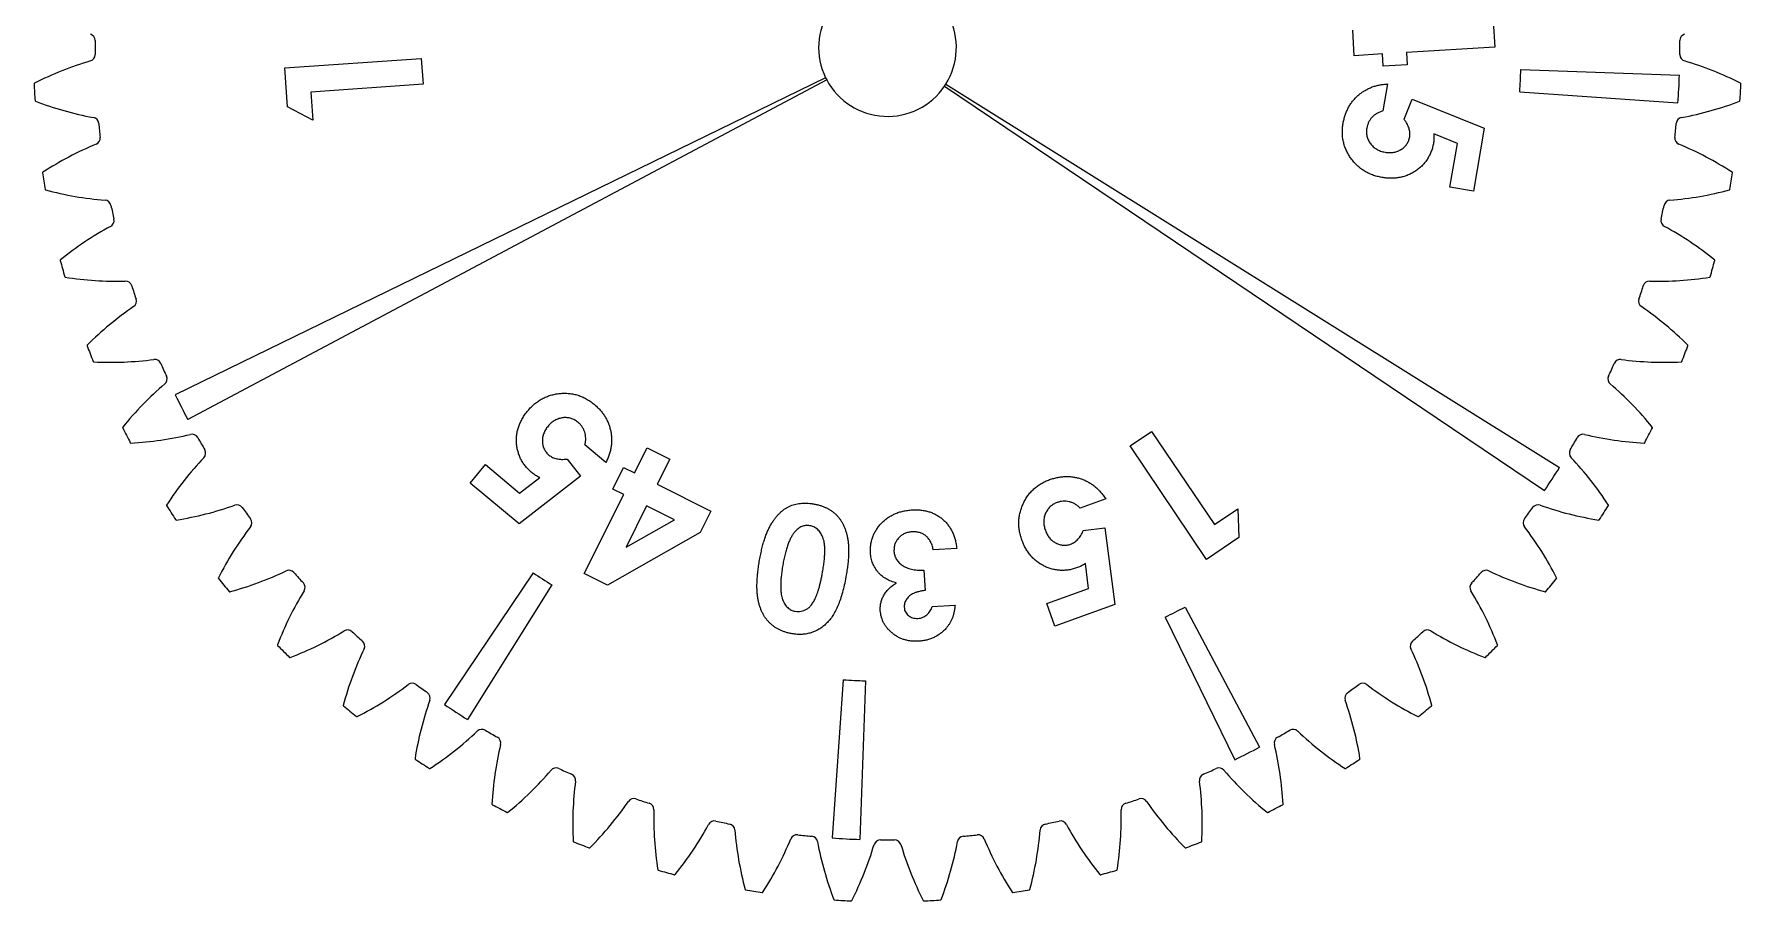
# Model space of a CAD drawing. Header units: millimetres. Extents: x 0 to 270, y 0 to 208.
# Drawn here: x 117 to 195.6, y 108.2 to 148.2 of the extents above; entities that cross this region are included whole.
import ezdxf

# ---------------------------------------------------------------- set-up
doc = ezdxf.new("R2010")
doc.units = ezdxf.units.MM

msp = doc.modelspace()

# ---------------------------------------------------------------- linework, layer by layer
at = {"color": 7, "linetype": 'Continuous', "lineweight": 15}
for p, q in [((184.212, 148.773), (184.286, 147.571)), ((177.811, 147.176), (177.738, 148.351)), ((179.107, 147.255), (177.811, 147.176)), ((179.142, 146.692), (179.107, 147.255)), ((184.286, 147.571), (180.219, 147.323)), ((180.219, 147.323), (180.253, 146.761)), ((128.509, 146.612), (134.804, 147.052)), ((128.634, 144.818), (128.509, 146.612)), ((134.804, 147.052), (134.888, 145.862)), ((180.253, 146.761), (179.142, 146.692)), ((185.487, 146.533), (192.798, 146.277)), ((153.441, 146.16), (123.466, 131.54)), ((153.491, 146.061), (124.045, 130.404)), ((134.888, 145.862), (129.718, 145.5)), ((158.927, 145.777), (186.576, 127.127)), ((158.987, 145.869), (187.27, 128.197)), ((179.345, 145.872), (179.13, 144.633)), ((129.809, 144.203), (128.634, 144.818)), ((129.718, 145.5), (129.809, 144.203)), ((180.106, 144.248), (180.486, 145.172)), ((180.486, 145.172), (183.8, 143.828)), ((185.434, 145.514), (192.731, 145.004)), ((182.561, 143.135), (181.475, 143.582)), ((183.8, 143.828), (183.299, 140.925)), ((182.211, 141.112), (182.561, 143.135)), ((183.299, 140.925), (182.211, 141.112)), ((167.473, 129.191), (168.462, 129.858)), ((168.462, 129.858), (171.36, 125.561)), ((143.315, 128.43), (142.349, 129.235)), ((144.631, 127.945), (145.211, 129.107)), ((145.211, 129.107), (146.265, 128.582)), ((171.002, 123.959), (167.473, 129.191)), ((137.054, 127.479), (137.759, 128.328)), ((137.759, 128.328), (139.336, 127.013)), ((141.528, 128.583), (142.138, 127.791)), ((146.265, 128.582), (145.685, 127.42)), ((139.317, 125.594), (137.054, 127.479)), ((142.138, 127.791), (139.317, 125.594)), ((139.336, 127.013), (140.267, 127.73)), ((143.631, 127.199), (144.127, 128.196)), ((144.127, 128.196), (144.631, 127.945)), ((142.316, 123.302), (144.135, 126.947)), ((144.135, 126.947), (143.631, 127.199)), ((145.685, 127.42), (148.156, 126.187)), ((166.354, 126.751), (165.174, 126.326)), ((145.189, 126.423), (144.243, 124.525)), ((146.482, 125.777), (145.189, 126.423)), ((148.156, 126.187), (147.66, 125.19)), ((171.36, 125.561), (172.438, 126.289)), ((172.438, 126.289), (172.493, 124.964)), ((147.66, 125.19), (143.394, 122.764)), ((144.243, 124.525), (146.482, 125.777)), ((165.319, 125.289), (166.31, 125.415)), ((166.31, 125.415), (166.776, 121.877)), ((159.49, 124.464), (158.404, 124.401)), ((172.493, 124.964), (171.002, 123.959)), ((165.563, 122.611), (165.417, 123.772)), ((139.961, 123.336), (135.87, 117.271)), ((140.816, 122.78), (136.939, 116.577)), ((143.394, 122.764), (142.316, 123.302)), ((157.973, 123.465), (158.027, 122.525)), ((163.636, 121.918), (165.563, 122.611)), ((158.356, 121.793), (159.409, 121.854)), ((164.008, 120.881), (163.636, 121.918)), ((166.776, 121.877), (164.008, 120.881)), ((169.1, 121.298), (172.306, 114.723)), ((170.008, 121.761), (173.442, 115.302)), ((154.257, 118.413), (153.747, 111.116)), ((155.275, 118.36), (155.02, 111.049))]:
    msp.add_line(p, q, dxfattribs=at)
for centre, radius, start, end in [((156.295, 147.552), 3.175, 88, 206), ((156.295, 147.552), 3.175, 328, 86), ((119.466, 147.878), 0.305, 359.49279, 73.45776), ((193.123, 147.878), 0.305, 106.54224, 180.50721), ((119.466, 147.226), 0.305, 286.54224, 0.50721), ((156.295, 147.552), 36.525, 179.49279, 180.50721), ((156.295, 147.552), 36.525, 359.49279, 0.50721), ((193.123, 147.226), 0.305, 179.49279, 253.45776), ((123.892, 132.325), 15.24, 106.54224, 116.9967), ((156.295, 147.552), 29.21, 356, 358), ((188.697, 132.325), 15.24, 63.0033, 73.45776), ((116.986, 145.881), 0.0254, 116.9967, 182.43374), ((156.295, 147.552), 39.37, 182.43374, 183.56626), ((156.295, 147.552), 3.175, 206, 208), ((156.295, 147.552), 3.175, 208, 326), ((156.295, 147.552), 3.175, 326, 328), ((156.295, 147.552), 36.525, 356, 358), ((156.295, 147.552), 39.37, 356.43374, 357.56626), ((195.604, 145.881), 0.0254, 357.56626, 63.0033), ((117.026, 145.105), 0.0254, 183.56626, 249.0033), ((122.478, 159.309), 15.24, 249.0033, 259.45776), ((190.112, 159.309), 15.24, 280.54224, 290.9967), ((195.563, 145.105), 0.0254, 290.9967, 356.43374), ((119.634, 144.027), 0.305, 5.49279, 79.45776), ((156.295, 147.552), 36.525, 185.49279, 186.50721), ((156.295, 147.552), 36.525, 353.49279, 354.50721), ((192.956, 144.027), 0.305, 100.54224, 174.50721), ((119.702, 143.378), 0.305, 292.54224, 6.50721), ((192.888, 143.378), 0.305, 173.49279, 247.45776), ((125.661, 129.021), 15.24, 112.54224, 122.9967), ((186.928, 129.021), 15.24, 57.0033, 67.45776), ((117.376, 141.781), 0.0254, 122.9967, 188.43374), ((156.295, 147.552), 39.37, 188.43374, 189.56626), ((156.295, 147.552), 39.37, 350.43374, 351.56626), ((195.214, 141.781), 0.0254, 351.56626, 57.0033), ((117.497, 141.013), 0.0254, 189.56626, 255.0033), ((121.434, 155.71), 15.24, 255.0033, 265.45776), ((191.155, 155.71), 15.24, 274.54224, 284.9967), ((195.092, 141.013), 0.0254, 284.9967, 350.43374), ((120.203, 140.214), 0.305, 11.49279, 85.45776), ((156.295, 147.552), 36.525, 191.49279, 192.50721), ((156.295, 147.552), 36.525, 347.49279, 348.50721), ((192.386, 140.214), 0.305, 94.54224, 168.50721), ((127.766, 125.92), 15.24, 118.54224, 128.9967), ((120.339, 139.576), 0.305, 298.54224, 12.50721), ((192.251, 139.576), 0.305, 167.49279, 241.45776), ((184.823, 125.92), 15.24, 51.0033, 61.45776), ((118.192, 137.745), 0.0254, 128.9967, 194.43374), ((156.295, 147.552), 39.37, 194.43374, 195.56626), ((156.295, 147.552), 39.37, 344.43374, 345.56626), ((194.398, 137.745), 0.0254, 345.56626, 51.0033), ((118.393, 136.994), 0.0254, 195.56626, 261.0033), ((120.773, 152.021), 15.24, 261.0033, 271.45776), ((191.817, 152.021), 15.24, 268.54224, 278.9967), ((194.196, 136.994), 0.0254, 278.9967, 344.43374), ((121.168, 136.481), 0.305, 17.49279, 91.45776), ((156.295, 147.552), 36.525, 197.49279, 198.50721), ((156.295, 147.552), 36.525, 341.49279, 342.50721), ((191.422, 136.481), 0.305, 88.54224, 162.50721), ((130.184, 123.057), 15.24, 124.54224, 134.9967), ((121.37, 135.861), 0.305, 304.54224, 18.50721), ((191.22, 135.861), 0.305, 161.49279, 235.45776), ((182.406, 123.057), 15.24, 45.0033, 55.45776), ((119.426, 133.816), 0.0254, 134.9967, 200.43374), ((156.295, 147.552), 39.37, 200.43374, 201.56626), ((156.295, 147.552), 39.37, 338.43374, 339.56626), ((193.164, 133.816), 0.0254, 339.56626, 45.0033), ((119.705, 133.09), 0.0254, 201.56626, 267.0033), ((120.5, 148.284), 15.24, 267.0033, 277.45776), ((122.518, 132.87), 0.305, 23.49279, 97.45776), ((156.295, 147.552), 36.525, 203.49279, 204.50721), ((156.295, 147.552), 36.525, 335.49279, 336.50721), ((190.072, 132.87), 0.305, 82.54224, 156.50721), ((192.09, 148.284), 15.24, 262.54224, 272.9967), ((192.885, 133.09), 0.0254, 272.9967, 338.43374), ((122.783, 132.275), 0.305, 310.54224, 24.50721), ((189.807, 132.275), 0.305, 155.49279, 229.45776), ((132.887, 120.462), 15.24, 130.54224, 140.9967), ((156.295, 147.552), 36.525, 206, 208), ((179.703, 120.462), 15.24, 39.0033, 49.45776), ((121.064, 130.037), 0.0254, 140.9967, 206.43374), ((156.295, 147.552), 39.37, 206.43374, 207.56626), ((156.295, 147.552), 39.37, 332.43374, 333.56626), ((191.526, 130.037), 0.0254, 333.56626, 39.0033), ((121.417, 129.344), 0.0254, 207.56626, 273.0033), ((120.62, 144.538), 15.24, 273.0033, 283.45776), ((124.237, 129.42), 0.305, 29.49279, 103.45776), ((156.295, 147.552), 36.525, 209.49279, 210.50721), ((156.295, 147.552), 36.525, 329.49279, 330.50721), ((188.352, 129.42), 0.305, 76.54224, 150.50721), ((191.97, 144.538), 15.24, 256.54224, 266.9967), ((191.173, 129.344), 0.0254, 266.9967, 332.43374), ((135.847, 118.163), 15.24, 136.54224, 146.9967), ((124.563, 128.855), 0.305, 316.54224, 30.50721), ((188.026, 128.855), 0.305, 149.49279, 223.45776), ((176.743, 118.163), 15.24, 33.0033, 43.45776), ((156.295, 147.552), 36.525, 326, 328), ((123.088, 126.45), 0.0254, 146.9967, 212.43374), ((156.295, 147.552), 39.37, 212.43374, 213.56626), ((121.13, 140.825), 15.24, 279.0033, 289.45776), ((126.308, 126.168), 0.305, 35.49279, 109.45776), ((156.295, 147.552), 36.525, 215.49279, 216.50721), ((156.295, 147.552), 36.525, 323.49279, 324.50721), ((186.281, 126.168), 0.305, 70.54224, 144.50721), ((191.46, 140.825), 15.24, 250.54224, 260.9967), ((156.295, 147.552), 39.37, 326.43374, 327.56626), ((189.502, 126.45), 0.0254, 327.56626, 33.0033), ((123.511, 125.798), 0.0254, 213.56626, 279.0033), ((139.031, 116.187), 15.24, 142.54224, 152.9967), ((126.692, 125.641), 0.305, 322.54224, 36.50721), ((185.898, 125.641), 0.305, 143.49279, 217.45776), ((173.559, 116.187), 15.24, 27.0033, 37.45776), ((189.079, 125.798), 0.0254, 260.9967, 326.43374), ((125.475, 123.095), 0.0254, 152.9967, 218.43374), ((156.295, 147.552), 39.37, 218.43374, 219.56626), ((122.026, 137.187), 15.24, 285.0033, 295.45776), ((128.708, 123.151), 0.305, 41.49279, 115.45776), ((156.295, 147.552), 36.525, 221.49279, 222.50721), ((129.144, 122.667), 0.305, 328.54224, 42.50721), ((156.295, 147.552), 29.21, 236, 238), ((183.446, 122.667), 0.305, 137.49279, 211.45776), ((156.295, 147.552), 36.525, 317.49279, 318.50721), ((183.882, 123.151), 0.305, 64.54224, 138.50721), ((190.564, 137.187), 15.24, 244.54224, 254.9967), ((156.295, 147.552), 39.37, 320.43374, 321.56626), ((187.115, 123.095), 0.0254, 321.56626, 27.0033), ((125.965, 122.491), 0.0254, 219.56626, 285.0033), ((142.404, 114.554), 15.24, 148.54224, 158.9967), ((170.186, 114.554), 15.24, 21.0033, 31.45776), ((186.625, 122.491), 0.0254, 254.9967, 320.43374), ((156.295, 147.552), 29.21, 296, 298), ((123.297, 133.661), 15.24, 291.0033, 301.45776), ((131.409, 120.401), 0.305, 47.49279, 121.45776), ((156.295, 147.552), 36.525, 227.49279, 228.50721), ((156.295, 147.552), 36.525, 311.49279, 312.50721), ((181.18, 120.401), 0.305, 58.54224, 132.50721), ((189.293, 133.661), 15.24, 238.54224, 248.9967), ((128.2, 120.007), 0.0254, 158.9967, 224.43374), ((156.295, 147.552), 39.37, 224.43374, 225.56626), ((145.929, 113.283), 15.24, 154.54224, 164.9967), ((131.894, 119.965), 0.305, 334.54224, 48.50721), ((180.696, 119.965), 0.305, 131.49279, 205.45776), ((166.66, 113.283), 15.24, 15.0033, 25.45776), ((156.295, 147.552), 39.37, 314.43374, 315.56626), ((184.389, 120.007), 0.0254, 315.56626, 21.0033), ((128.75, 119.458), 0.0254, 225.56626, 291.0033), ((183.839, 119.458), 0.0254, 248.9967, 314.43374), ((124.93, 130.288), 15.24, 297.0033, 307.45776), ((134.384, 117.949), 0.305, 53.49279, 127.45776), ((156.295, 147.552), 36.525, 233.49279, 234.50721), ((156.295, 147.552), 29.21, 266, 268), ((156.295, 147.552), 36.525, 305.49279, 306.50721), ((178.206, 117.949), 0.305, 52.54224, 126.50721), ((187.66, 130.288), 15.24, 232.54224, 242.9967), ((131.234, 117.222), 0.0254, 164.9967, 230.43374), ((149.568, 112.387), 15.24, 160.54224, 170.9967), ((134.911, 117.565), 0.305, 340.54224, 54.50721), ((156.295, 147.552), 36.525, 236, 238), ((177.678, 117.565), 0.305, 125.49279, 199.45776), ((163.021, 112.387), 15.24, 9.0033, 19.45776), ((181.356, 117.222), 0.0254, 309.56626, 15.0033), ((156.295, 147.552), 39.37, 230.43374, 231.56626), ((131.838, 116.732), 0.0254, 231.56626, 297.0033), ((180.752, 116.732), 0.0254, 242.9967, 308.43374), ((156.295, 147.552), 39.37, 308.43374, 309.56626), ((126.906, 127.104), 15.24, 303.0033, 313.45776), ((137.598, 115.82), 0.305, 59.49279, 133.45776), ((156.295, 147.552), 36.525, 239.49279, 240.50721), ((138.163, 115.494), 0.305, 346.54224, 60.50721), ((174.427, 115.494), 0.305, 119.49279, 193.45776), ((156.295, 147.552), 36.525, 299.49279, 300.50721), ((174.991, 115.82), 0.305, 46.54224, 120.50721), ((185.684, 127.104), 15.24, 226.54224, 236.9967), ((153.281, 111.877), 15.24, 166.54224, 176.9967), ((156.295, 147.552), 36.525, 296, 298), ((159.309, 111.877), 15.24, 3.0033, 13.45776), ((134.541, 114.768), 0.0254, 170.9967, 236.43374), ((156.295, 147.552), 39.37, 236.43374, 237.56626), ((135.193, 114.345), 0.0254, 237.56626, 303.0033), ((129.205, 124.144), 15.24, 309.0033, 319.45776), ((141.017, 114.04), 0.305, 65.49279, 139.45776), ((156.295, 147.552), 36.525, 245.49279, 246.50721), ((156.295, 147.552), 36.525, 293.49279, 294.50721), ((171.572, 114.04), 0.305, 40.54224, 114.50721), ((183.385, 124.144), 15.24, 220.54224, 230.9967), ((177.396, 114.345), 0.0254, 236.9967, 302.43374), ((156.295, 147.552), 39.37, 302.43374, 303.56626), ((178.049, 114.768), 0.0254, 303.56626, 9.0033), ((141.613, 113.775), 0.305, 352.54224, 66.50721), ((157.026, 111.757), 15.24, 172.54224, 182.9967), ((170.977, 113.775), 0.305, 113.49279, 187.45776), ((155.563, 111.757), 15.24, 357.0033, 7.45776), ((138.087, 112.674), 0.0254, 176.9967, 242.43374), ((156.295, 147.552), 39.37, 242.43374, 243.56626), ((131.8, 121.441), 15.24, 315.0033, 325.45776), ((144.604, 112.627), 0.305, 71.49279, 145.45776), ((156.295, 147.552), 36.525, 251.49279, 252.50721), ((145.224, 112.425), 0.305, 358.54224, 72.50721), ((167.365, 112.425), 0.305, 107.49279, 181.45776), ((156.295, 147.552), 36.525, 287.49279, 288.50721), ((167.986, 112.627), 0.305, 34.54224, 108.50721), ((180.79, 121.441), 15.24, 214.54224, 224.9967), ((156.295, 147.552), 39.37, 296.43374, 297.56626), ((174.503, 112.674), 0.0254, 297.56626, 3.0033), ((138.78, 112.321), 0.0254, 243.56626, 309.0033), ((160.764, 112.03), 15.24, 178.54224, 188.9967), ((134.663, 119.023), 15.24, 321.0033, 331.45776), ((148.319, 111.596), 0.305, 77.49279, 151.45776), ((156.295, 147.552), 36.525, 257.49279, 258.50721), ((148.957, 111.46), 0.305, 4.54224, 78.50721), ((163.633, 111.46), 0.305, 101.49279, 175.45776), ((156.295, 147.552), 36.525, 281.49279, 282.50721), ((164.271, 111.596), 0.305, 28.54224, 102.50721), ((177.926, 119.023), 15.24, 208.54224, 218.9967), ((151.826, 112.03), 15.24, 351.0033, 1.45776), ((173.81, 112.321), 0.0254, 230.9967, 296.43374), ((141.833, 110.962), 0.0254, 182.9967, 248.43374), ((156.295, 147.552), 39.37, 248.43374, 249.56626), ((164.453, 112.691), 15.24, 184.54224, 194.9967), ((137.764, 116.919), 15.24, 327.0033, 337.45776), ((152.121, 110.959), 0.305, 83.49279, 157.45776), ((156.295, 147.552), 36.525, 263.49279, 264.50721), ((152.769, 110.891), 0.305, 10.54224, 84.50721), ((168.052, 113.735), 15.24, 190.54224, 200.9967), ((156.295, 147.552), 36.525, 266, 268), ((155.969, 110.723), 0.305, 89.49279, 163.45776), ((156.295, 147.552), 36.525, 269.49279, 270.50721), ((156.621, 110.723), 0.305, 16.54224, 90.50721), ((144.538, 113.735), 15.24, 339.0033, 349.45776), ((159.82, 110.891), 0.305, 95.49279, 169.45776), ((156.295, 147.552), 36.525, 275.49279, 276.50721), ((160.469, 110.959), 0.305, 22.54224, 96.50721), ((174.826, 116.919), 15.24, 202.54224, 212.9967), ((148.137, 112.691), 15.24, 345.0033, 355.45776), ((156.295, 147.552), 39.37, 290.43374, 291.56626), ((170.757, 110.962), 0.0254, 291.56626, 357.0033), ((142.559, 110.683), 0.0254, 249.56626, 315.0033), ((141.067, 115.149), 15.24, 333.0033, 343.45776), ((171.522, 115.149), 15.24, 196.54224, 206.9967), ((170.031, 110.683), 0.0254, 224.9967, 290.43374), ((145.737, 109.65), 0.0254, 188.9967, 254.43374), ((156.295, 147.552), 39.37, 254.43374, 255.56626), ((146.488, 109.449), 0.0254, 255.56626, 321.0033), ((166.102, 109.449), 0.0254, 218.9967, 284.43374), ((156.295, 147.552), 39.37, 284.43374, 285.56626), ((166.853, 109.65), 0.0254, 285.56626, 351.0033), ((149.756, 108.754), 0.0254, 194.9967, 260.43374), ((156.295, 147.552), 39.37, 260.43374, 261.56626), ((150.524, 108.633), 0.0254, 261.56626, 327.0033), ((162.065, 108.633), 0.0254, 212.9967, 278.43374), ((156.295, 147.552), 39.37, 278.43374, 279.56626), ((162.833, 108.754), 0.0254, 279.56626, 345.0033), ((153.848, 108.284), 0.0254, 200.9967, 266.43374), ((156.295, 147.552), 39.37, 266.43374, 267.56626), ((154.624, 108.243), 0.0254, 267.56626, 333.0033), ((157.966, 108.243), 0.0254, 206.9967, 272.43374), ((156.295, 147.552), 39.37, 272.43374, 273.56626), ((158.742, 108.284), 0.0254, 273.56626, 339.0033)]:
    msp.add_arc(centre, radius, start, end, dxfattribs=at)
for points, knots in [([(177.296, 144.057), (177.309, 144.121), (177.333, 144.249), (177.388, 144.433), (177.454, 144.607), (177.532, 144.774), (177.626, 144.929), (177.73, 145.077), (177.849, 145.214), (177.98, 145.341), (178.121, 145.457), (178.271, 145.558), (178.43, 145.647), (178.597, 145.721), (178.772, 145.781), (178.956, 145.827), (179.148, 145.857), (179.279, 145.867), (179.345, 145.872)], [0, 0, 0, 0, 0.066397, 0.130514, 0.193151, 0.254715, 0.315487, 0.37586, 0.436782, 0.498146, 0.559499, 0.620437, 0.681095, 0.742333, 0.804244, 0.867691, 0.932624, 1, 1, 1, 1]), ([(179.08, 141.566), (179.006, 141.581), (178.861, 141.61), (178.651, 141.675), (178.454, 141.759), (178.27, 141.862), (178.097, 141.981), (177.936, 142.117), (177.789, 142.274), (177.655, 142.444), (177.537, 142.626), (177.439, 142.816), (177.361, 143.011), (177.307, 143.211), (177.27, 143.416), (177.257, 143.626), (177.264, 143.841), (177.285, 143.984), (177.296, 144.057)], [0, 0, 0, 0, 0.065992, 0.129981, 0.192405, 0.25378, 0.314857, 0.376445, 0.439166, 0.503116, 0.566983, 0.629472, 0.690356, 0.751004, 0.811522, 0.872762, 0.935395, 1, 1, 1, 1]), ([(179.13, 144.633), (179.08, 144.616), (178.982, 144.584), (178.847, 144.515), (178.727, 144.432), (178.624, 144.334), (178.536, 144.226), (178.469, 144.106), (178.416, 143.978), (178.397, 143.888), (178.388, 143.842)], [0, 0, 0, 0, 0.1378894, 0.2698468, 0.3957049, 0.5189103, 0.6396542, 0.7583893, 0.8778579, 1, 1, 1, 1]), ([(180.364, 143.431), (180.368, 143.463), (180.377, 143.528), (180.375, 143.628), (180.361, 143.729), (180.334, 143.831), (180.295, 143.934), (180.246, 144.039), (180.181, 144.144), (180.131, 144.212), (180.106, 144.248)], [0, 0, 0, 0, 0.111747, 0.222906, 0.338042, 0.457433, 0.582118, 0.71319, 0.851826, 1, 1, 1, 1]), ([(178.388, 143.842), (178.383, 143.81), (178.373, 143.746), (178.371, 143.651), (178.378, 143.558), (178.395, 143.467), (178.421, 143.378), (178.455, 143.291), (178.5, 143.207), (178.554, 143.126), (178.616, 143.05), (178.686, 142.981), (178.76, 142.918), (178.843, 142.864), (178.931, 142.818), (179.025, 142.78), (179.126, 142.749), (179.196, 142.736), (179.232, 142.729)], [0, 0, 0, 0, 0.062468, 0.123609, 0.182486, 0.241307, 0.300634, 0.360257, 0.421137, 0.48397, 0.547099, 0.609333, 0.671832, 0.734215, 0.797637, 0.862709, 0.929993, 1, 1, 1, 1]), ([(179.232, 142.729), (179.267, 142.724), (179.336, 142.713), (179.439, 142.707), (179.538, 142.711), (179.634, 142.724), (179.727, 142.743), (179.816, 142.773), (179.901, 142.813), (179.982, 142.86), (180.057, 142.914), (180.126, 142.973), (180.186, 143.037), (180.237, 143.107), (180.284, 143.18), (180.319, 143.259), (180.347, 143.343), (180.359, 143.401), (180.364, 143.431)], [0, 0, 0, 0, 0.071613, 0.141027, 0.206938, 0.271656, 0.335577, 0.397788, 0.460932, 0.524163, 0.587302, 0.647327, 0.706022, 0.764698, 0.82191, 0.880098, 0.939604, 1, 1, 1, 1]), ([(181.475, 143.582), (181.478, 143.546), (181.486, 143.474), (181.484, 143.369), (181.481, 143.268), (181.471, 143.203), (181.466, 143.171)], [0, 0, 0, 0, 0.2662694, 0.5224032, 0.7665055, 1, 1, 1, 1]), ([(181.466, 143.171), (181.452, 143.103), (181.426, 142.968), (181.364, 142.774), (181.286, 142.592), (181.192, 142.423), (181.08, 142.266), (180.953, 142.121), (180.809, 141.987), (180.65, 141.867), (180.478, 141.764), (180.3, 141.676), (180.113, 141.61), (179.92, 141.561), (179.719, 141.533), (179.511, 141.525), (179.296, 141.533), (179.153, 141.555), (179.08, 141.566)], [0, 0, 0, 0, 0.065081, 0.128044, 0.189092, 0.248867, 0.308377, 0.368278, 0.42865, 0.490982, 0.553374, 0.614853, 0.676072, 0.737578, 0.800199, 0.864645, 0.931063, 1, 1, 1, 1]), ([(139.719, 130.813), (139.768, 130.869), (139.866, 130.98), (140.027, 131.129), (140.199, 131.257), (140.38, 131.366), (140.569, 131.456), (140.768, 131.527), (140.977, 131.577), (141.192, 131.608), (141.408, 131.619), (141.621, 131.609), (141.829, 131.579), (142.03, 131.525), (142.225, 131.455), (142.414, 131.361), (142.596, 131.248), (142.71, 131.158), (142.767, 131.112)], [0, 0, 0, 0, 0.065992, 0.129981, 0.192405, 0.25378, 0.314857, 0.376445, 0.439166, 0.503116, 0.566983, 0.629472, 0.690356, 0.751004, 0.811522, 0.872762, 0.935395, 1, 1, 1, 1]), ([(139.916, 127.943), (139.863, 127.989), (139.759, 128.08), (139.623, 128.23), (139.504, 128.388), (139.405, 128.555), (139.324, 128.73), (139.262, 128.913), (139.219, 129.105), (139.194, 129.302), (139.19, 129.502), (139.203, 129.701), (139.24, 129.896), (139.294, 130.088), (139.371, 130.275), (139.467, 130.459), (139.581, 130.642), (139.672, 130.755), (139.719, 130.813)], [0, 0, 0, 0, 0.065081, 0.128044, 0.189092, 0.248867, 0.308377, 0.368278, 0.42865, 0.490982, 0.553374, 0.614853, 0.676072, 0.737578, 0.800199, 0.864645, 0.931063, 1, 1, 1, 1]), ([(142.767, 131.112), (142.817, 131.069), (142.915, 130.984), (143.047, 130.845), (143.165, 130.7), (143.27, 130.549), (143.358, 130.39), (143.433, 130.226), (143.493, 130.054), (143.537, 129.878), (143.567, 129.698), (143.58, 129.516), (143.578, 129.335), (143.558, 129.153), (143.522, 128.971), (143.47, 128.79), (143.401, 128.608), (143.344, 128.49), (143.315, 128.43)], [0, 0, 0, 0, 0.066397, 0.130514, 0.193151, 0.254715, 0.315487, 0.37586, 0.436782, 0.498146, 0.559499, 0.620437, 0.681095, 0.742333, 0.804244, 0.867691, 0.932624, 1, 1, 1, 1]), ([(140.649, 130.099), (140.627, 130.071), (140.584, 130.017), (140.527, 129.931), (140.48, 129.843), (140.444, 129.754), (140.415, 129.664), (140.396, 129.572), (140.388, 129.478), (140.387, 129.384), (140.397, 129.292), (140.414, 129.203), (140.439, 129.119), (140.474, 129.04), (140.514, 128.963), (140.566, 128.893), (140.624, 128.826), (140.669, 128.787), (140.691, 128.768)], [0, 0, 0, 0, 0.071613, 0.141027, 0.206938, 0.271656, 0.335577, 0.397788, 0.460932, 0.524163, 0.587302, 0.647327, 0.706022, 0.764698, 0.82191, 0.880098, 0.939604, 1, 1, 1, 1]), ([(142.035, 130.274), (142.01, 130.295), (141.96, 130.335), (141.879, 130.384), (141.794, 130.424), (141.707, 130.455), (141.617, 130.477), (141.525, 130.491), (141.429, 130.495), (141.332, 130.488), (141.235, 130.472), (141.141, 130.446), (141.049, 130.413), (140.962, 130.369), (140.878, 130.315), (140.797, 130.252), (140.72, 130.181), (140.673, 130.127), (140.649, 130.099)], [0, 0, 0, 0, 0.062468, 0.123609, 0.182486, 0.241307, 0.300634, 0.360257, 0.421137, 0.48397, 0.547099, 0.609333, 0.671832, 0.734215, 0.797637, 0.862709, 0.929993, 1, 1, 1, 1]), ([(142.349, 129.235), (142.36, 129.287), (142.381, 129.388), (142.389, 129.54), (142.376, 129.685), (142.344, 129.823), (142.294, 129.953), (142.224, 130.072), (142.139, 130.181), (142.07, 130.243), (142.035, 130.274)], [0, 0, 0, 0, 0.1378894, 0.2698468, 0.3957049, 0.5189103, 0.6396542, 0.7583893, 0.8778579, 1, 1, 1, 1]), ([(140.691, 128.768), (140.717, 128.748), (140.769, 128.708), (140.857, 128.66), (140.951, 128.622), (141.053, 128.594), (141.162, 128.576), (141.278, 128.566), (141.4, 128.57), (141.484, 128.579), (141.528, 128.583)], [0, 0, 0, 0, 0.111747, 0.222906, 0.338042, 0.457433, 0.582118, 0.71319, 0.851826, 1, 1, 1, 1]), ([(140.267, 127.73), (140.234, 127.745), (140.168, 127.775), (140.078, 127.829), (139.992, 127.882), (139.941, 127.923), (139.916, 127.943)], [0, 0, 0, 0, 0.2662694, 0.5224032, 0.7665055, 1, 1, 1, 1]), ([(162.486, 124.859), (162.462, 124.931), (162.416, 125.071), (162.37, 125.285), (162.346, 125.497), (162.343, 125.707), (162.362, 125.916), (162.401, 126.123), (162.464, 126.327), (162.546, 126.528), (162.647, 126.72), (162.763, 126.898), (162.894, 127.062), (163.04, 127.207), (163.2, 127.339), (163.376, 127.453), (163.565, 127.555), (163.7, 127.607), (163.769, 127.634)], [0, 0, 0, 0, 0.066069, 0.13005, 0.192267, 0.253558, 0.314878, 0.376526, 0.439029, 0.503093, 0.567005, 0.62946, 0.690305, 0.750997, 0.81127, 0.872729, 0.935313, 1, 1, 1, 1]), ([(163.769, 127.634), (163.831, 127.655), (163.954, 127.697), (164.14, 127.74), (164.324, 127.768), (164.507, 127.781), (164.688, 127.779), (164.868, 127.758), (165.046, 127.724), (165.22, 127.672), (165.39, 127.607), (165.552, 127.526), (165.707, 127.433), (165.854, 127.324), (165.992, 127.202), (166.122, 127.065), (166.244, 126.915), (166.317, 126.806), (166.354, 126.751)], [0, 0, 0, 0, 0.066437, 0.130695, 0.193196, 0.254636, 0.31544, 0.376262, 0.436967, 0.498282, 0.559852, 0.620819, 0.681248, 0.742478, 0.804578, 0.868028, 0.932723, 1, 1, 1, 1]), ([(150.387, 123.864), (150.403, 123.956), (150.435, 124.135), (150.492, 124.393), (150.552, 124.634), (150.618, 124.858), (150.689, 125.065), (150.764, 125.256), (150.847, 125.429), (150.933, 125.586), (151.025, 125.728), (151.119, 125.859), (151.217, 125.978), (151.319, 126.086), (151.425, 126.182), (151.533, 126.268), (151.646, 126.341), (151.763, 126.403), (151.885, 126.455), (152.011, 126.496), (152.143, 126.524), (152.28, 126.544), (152.423, 126.553), (152.571, 126.552), (152.724, 126.541), (152.827, 126.525), (152.88, 126.517)], [0, 0, 0, 0, 0.067607, 0.131551, 0.191629, 0.24792, 0.301068, 0.350639, 0.396751, 0.439905, 0.480561, 0.519396, 0.556576, 0.592553, 0.626889, 0.660298, 0.692584, 0.724508, 0.756318, 0.788262, 0.820795, 0.854135, 0.888705, 0.924452, 0.961406, 1, 1, 1, 1]), ([(152.88, 126.517), (152.932, 126.507), (153.035, 126.488), (153.184, 126.448), (153.325, 126.4), (153.458, 126.345), (153.584, 126.281), (153.7, 126.208), (153.809, 126.128), (153.91, 126.039), (154.003, 125.94), (154.089, 125.834), (154.167, 125.718), (154.238, 125.595), (154.3, 125.463), (154.355, 125.321), (154.403, 125.172), (154.443, 125.012), (154.474, 124.841), (154.495, 124.656), (154.505, 124.456), (154.503, 124.241), (154.491, 124.012), (154.47, 123.768), (154.438, 123.509), (154.409, 123.332), (154.395, 123.241)], [0, 0, 0, 0, 0.038977, 0.076316, 0.112519, 0.147745, 0.181868, 0.215115, 0.247983, 0.280733, 0.313621, 0.346795, 0.380582, 0.415069, 0.450597, 0.487366, 0.525765, 0.565331, 0.607441, 0.652711, 0.701394, 0.75367, 0.809557, 0.869144, 0.932651, 1, 1, 1, 1]), ([(155.512, 124.27), (155.511, 124.334), (155.507, 124.459), (155.524, 124.645), (155.558, 124.824), (155.612, 124.996), (155.683, 125.162), (155.773, 125.322), (155.882, 125.475), (156.007, 125.621), (156.148, 125.754), (156.298, 125.874), (156.462, 125.976), (156.636, 126.061), (156.82, 126.133), (157.016, 126.185), (157.222, 126.223), (157.363, 126.234), (157.436, 126.239)], [0, 0, 0, 0, 0.062061, 0.122305, 0.181324, 0.239664, 0.298098, 0.357655, 0.418233, 0.481169, 0.544423, 0.6069, 0.669174, 0.732084, 0.796004, 0.861716, 0.929273, 1, 1, 1, 1]), ([(157.436, 126.239), (157.504, 126.242), (157.638, 126.247), (157.835, 126.234), (158.024, 126.206), (158.203, 126.16), (158.374, 126.098), (158.536, 126.019), (158.691, 125.925), (158.833, 125.814), (158.966, 125.689), (159.085, 125.55), (159.188, 125.399), (159.279, 125.236), (159.354, 125.061), (159.414, 124.872), (159.461, 124.673), (159.48, 124.534), (159.49, 124.464)], [0, 0, 0, 0, 0.067748, 0.132537, 0.194834, 0.255906, 0.31523, 0.374559, 0.433757, 0.493483, 0.553509, 0.613427, 0.673416, 0.734442, 0.797309, 0.862061, 0.929484, 1, 1, 1, 1]), ([(164.119, 126.581), (164.088, 126.569), (164.029, 126.546), (163.945, 126.501), (163.868, 126.449), (163.797, 126.391), (163.733, 126.325), (163.676, 126.252), (163.625, 126.171), (163.581, 126.085), (163.545, 125.993), (163.519, 125.899), (163.502, 125.803), (163.496, 125.705), (163.501, 125.606), (163.513, 125.505), (163.536, 125.402), (163.559, 125.334), (163.571, 125.299)], [0, 0, 0, 0, 0.0628794, 0.123381, 0.1825398, 0.2409329, 0.2999506, 0.3593063, 0.4197804, 0.4827393, 0.5463723, 0.6087567, 0.6704965, 0.7333069, 0.7971857, 0.861858, 0.9294738, 1, 1, 1, 1]), ([(165.174, 126.326), (165.135, 126.361), (165.058, 126.431), (164.93, 126.514), (164.8, 126.579), (164.664, 126.62), (164.527, 126.64), (164.389, 126.641), (164.252, 126.623), (164.164, 126.595), (164.119, 126.581)], [0, 0, 0, 0, 0.138714, 0.270859, 0.396438, 0.519327, 0.639751, 0.758412, 0.877708, 1, 1, 1, 1]), ([(152.019, 125.224), (151.989, 125.186), (151.926, 125.106), (151.845, 124.966), (151.767, 124.806), (151.695, 124.624), (151.631, 124.422), (151.571, 124.198), (151.516, 123.953), (151.485, 123.782), (151.469, 123.693)], [0, 0, 0, 0, 0.0886082, 0.1865171, 0.2946294, 0.4129139, 0.5420344, 0.6829644, 0.8353159, 1, 1, 1, 1]), ([(152.713, 125.509), (152.68, 125.514), (152.617, 125.523), (152.522, 125.519), (152.43, 125.503), (152.341, 125.473), (152.255, 125.43), (152.171, 125.375), (152.092, 125.305), (152.044, 125.252), (152.019, 125.224)], [0, 0, 0, 0, 0.124598, 0.242908, 0.360605, 0.47911, 0.599813, 0.725592, 0.858536, 1, 1, 1, 1]), ([(153.314, 123.448), (153.328, 123.535), (153.355, 123.701), (153.385, 123.942), (153.4, 124.164), (153.407, 124.366), (153.401, 124.548), (153.385, 124.713), (153.355, 124.857), (153.314, 124.983), (153.263, 125.092), (153.206, 125.188), (153.142, 125.273), (153.069, 125.345), (152.991, 125.405), (152.905, 125.454), (152.811, 125.488), (152.746, 125.502), (152.713, 125.509)], [0, 0, 0, 0, 0.110587, 0.212129, 0.304986, 0.389356, 0.465943, 0.534831, 0.596415, 0.650737, 0.700883, 0.74724, 0.791695, 0.833642, 0.875028, 0.916066, 0.957186, 1, 1, 1, 1]), ([(157.434, 125.229), (157.403, 125.226), (157.342, 125.221), (157.253, 125.205), (157.167, 125.181), (157.087, 125.15), (157.011, 125.11), (156.939, 125.064), (156.873, 125.009), (156.791, 124.929), (156.705, 124.815), (156.632, 124.664), (156.594, 124.499), (156.594, 124.386), (156.594, 124.329)], [0, 0, 0, 0, 0.068052, 0.133665, 0.197859, 0.260663, 0.322089, 0.383936, 0.446493, 0.509891, 0.634696, 0.754685, 0.874385, 1, 1, 1, 1]), ([(158.404, 124.401), (158.387, 124.47), (158.355, 124.602), (158.278, 124.781), (158.18, 124.931), (158.061, 125.051), (157.924, 125.139), (157.774, 125.2), (157.608, 125.231), (157.493, 125.23), (157.434, 125.229)], [0, 0, 0, 0, 0.151963, 0.288514, 0.413084, 0.530378, 0.643763, 0.756446, 0.874599, 1, 1, 1, 1]), ([(163.571, 125.299), (163.597, 125.235), (163.648, 125.11), (163.76, 124.946), (163.895, 124.811), (164.027, 124.726), (164.138, 124.673), (164.223, 124.643), (164.309, 124.623), (164.395, 124.612), (164.481, 124.61), (164.566, 124.618), (164.653, 124.634), (164.709, 124.653), (164.737, 124.663)], [0, 0, 0, 0, 0.1407755, 0.2724342, 0.398374, 0.5247225, 0.5875856, 0.6478463, 0.707034, 0.765527, 0.8223787, 0.880245, 0.9392645, 1, 1, 1, 1]), ([(164.737, 124.663), (164.768, 124.675), (164.828, 124.699), (164.914, 124.751), (164.995, 124.812), (165.07, 124.887), (165.141, 124.97), (165.205, 125.066), (165.267, 125.172), (165.301, 125.249), (165.319, 125.289)], [0, 0, 0, 0, 0.111652, 0.22305, 0.339084, 0.457685, 0.582515, 0.71307, 0.85191, 1, 1, 1, 1]), ([(156.594, 124.329), (156.597, 124.297), (156.602, 124.234), (156.624, 124.142), (156.656, 124.054), (156.699, 123.971), (156.752, 123.893), (156.815, 123.819), (156.889, 123.749), (156.973, 123.685), (157.067, 123.626), (157.17, 123.577), (157.282, 123.535), (157.403, 123.503), (157.533, 123.48), (157.672, 123.466), (157.82, 123.46), (157.921, 123.463), (157.973, 123.465)], [0, 0, 0, 0, 0.052786, 0.1045823, 0.1556409, 0.2067641, 0.2581728, 0.3119955, 0.3674446, 0.4257503, 0.4861438, 0.5492356, 0.6143727, 0.6835352, 0.7558457, 0.8325883, 0.913879, 1, 1, 1, 1]), ([(165.055, 123.58), (164.989, 123.558), (164.859, 123.514), (164.661, 123.473), (164.465, 123.451), (164.271, 123.449), (164.08, 123.469), (163.89, 123.507), (163.704, 123.566), (163.521, 123.646), (163.347, 123.742), (163.182, 123.854), (163.034, 123.983), (162.896, 124.127), (162.772, 124.287), (162.663, 124.464), (162.564, 124.654), (162.512, 124.79), (162.486, 124.859)], [0, 0, 0, 0, 0.064984, 0.127759, 0.18863, 0.248767, 0.30828, 0.367977, 0.428761, 0.490909, 0.55345, 0.614582, 0.675822, 0.737308, 0.800144, 0.864234, 0.930648, 1, 1, 1, 1]), ([(151.897, 120.53), (151.846, 120.54), (151.746, 120.559), (151.6, 120.599), (151.461, 120.646), (151.33, 120.703), (151.206, 120.77), (151.088, 120.843), (150.977, 120.926), (150.874, 121.018), (150.778, 121.118), (150.689, 121.226), (150.611, 121.346), (150.539, 121.473), (150.476, 121.61), (150.421, 121.755), (150.374, 121.909), (150.335, 122.074), (150.305, 122.25), (150.287, 122.439), (150.277, 122.642), (150.279, 122.86), (150.29, 123.091), (150.312, 123.336), (150.344, 123.596), (150.372, 123.773), (150.387, 123.864)], [0, 0, 0, 0, 0.037292, 0.073593, 0.10878, 0.143261, 0.176973, 0.210405, 0.243491, 0.276752, 0.310075, 0.343761, 0.377916, 0.413165, 0.449234, 0.486553, 0.525293, 0.565814, 0.608487, 0.654151, 0.703144, 0.75521, 0.811092, 0.870258, 0.933414, 1, 1, 1, 1]), ([(151.469, 123.693), (151.454, 123.603), (151.426, 123.43), (151.396, 123.18), (151.376, 122.95), (151.37, 122.741), (151.373, 122.551), (151.389, 122.383), (151.417, 122.234), (151.456, 122.104), (151.507, 121.993), (151.561, 121.892), (151.626, 121.807), (151.694, 121.732), (151.773, 121.671), (151.856, 121.621), (151.948, 121.586), (152.012, 121.572), (152.044, 121.565)], [0, 0, 0, 0, 0.112271, 0.215689, 0.309755, 0.395921, 0.473131, 0.542633, 0.603957, 0.658741, 0.708355, 0.755073, 0.798311, 0.839738, 0.879818, 0.919488, 0.959167, 1, 1, 1, 1]), ([(156.712, 122.869), (156.669, 122.881), (156.583, 122.903), (156.46, 122.946), (156.343, 122.997), (156.233, 123.055), (156.13, 123.122), (156.033, 123.196), (155.943, 123.278), (155.86, 123.367), (155.786, 123.463), (155.719, 123.563), (155.663, 123.669), (155.614, 123.78), (155.575, 123.896), (155.544, 124.016), (155.523, 124.142), (155.516, 124.227), (155.512, 124.27)], [0, 0, 0, 0, 0.067861, 0.133549, 0.197287, 0.259507, 0.321166, 0.382718, 0.44335, 0.50476, 0.566083, 0.626417, 0.686478, 0.746897, 0.808422, 0.870642, 0.934405, 1, 1, 1, 1]), ([(165.417, 123.772), (165.387, 123.752), (165.329, 123.712), (165.237, 123.661), (165.147, 123.615), (165.085, 123.592), (165.055, 123.58)], [0, 0, 0, 0, 0.263065, 0.518458, 0.764036, 1, 1, 1, 1]), ([(152.044, 121.565), (152.089, 121.559), (152.178, 121.548), (152.312, 121.561), (152.441, 121.596), (152.567, 121.656), (152.687, 121.745), (152.797, 121.87), (152.901, 122.026), (152.978, 122.181), (153.037, 122.322), (153.081, 122.444), (153.124, 122.58), (153.165, 122.728), (153.204, 122.89), (153.243, 123.064), (153.28, 123.252), (153.303, 123.381), (153.314, 123.448)], [0, 0, 0, 0, 0.053878, 0.10585, 0.158376, 0.212126, 0.269982, 0.334688, 0.408682, 0.492319, 0.539302, 0.59035, 0.646549, 0.707536, 0.773384, 0.844009, 0.919587, 1, 1, 1, 1]), ([(154.395, 123.241), (154.372, 123.115), (154.329, 122.872), (154.247, 122.524), (154.154, 122.206), (154.051, 121.916), (153.939, 121.656), (153.814, 121.426), (153.68, 121.224), (153.577, 121.108), (153.527, 121.052)], [0, 0, 0, 0, 0.160985, 0.310433, 0.449175, 0.577764, 0.69623, 0.805205, 0.906103, 1, 1, 1, 1]), ([(155.964, 121.608), (155.963, 121.671), (155.96, 121.795), (155.992, 121.979), (156.047, 122.156), (156.13, 122.325), (156.24, 122.483), (156.372, 122.628), (156.531, 122.76), (156.651, 122.832), (156.712, 122.869)], [0, 0, 0, 0, 0.121606, 0.240667, 0.359329, 0.479998, 0.60303, 0.729362, 0.861016, 1, 1, 1, 1]), ([(158.027, 122.525), (157.965, 122.516), (157.85, 122.498), (157.691, 122.462), (157.558, 122.42), (157.447, 122.372), (157.356, 122.314), (157.277, 122.25), (157.21, 122.178), (157.155, 122.099), (157.111, 122.015), (157.084, 121.928), (157.066, 121.839), (157.067, 121.78), (157.068, 121.75)], [0, 0, 0, 0, 0.136763, 0.25549, 0.356791, 0.442837, 0.519799, 0.592575, 0.664271, 0.734371, 0.803449, 0.869603, 0.934807, 1, 1, 1, 1]), ([(157.722, 120.185), (157.664, 120.183), (157.55, 120.179), (157.381, 120.19), (157.219, 120.216), (157.063, 120.257), (156.914, 120.312), (156.77, 120.381), (156.633, 120.466), (156.505, 120.564), (156.387, 120.673), (156.281, 120.787), (156.192, 120.909), (156.115, 121.036), (156.054, 121.171), (156.01, 121.311), (155.976, 121.457), (155.968, 121.557), (155.964, 121.608)], [0, 0, 0, 0, 0.069233, 0.136392, 0.201381, 0.264796, 0.327811, 0.391015, 0.45454, 0.519502, 0.583599, 0.645312, 0.705078, 0.764007, 0.822142, 0.880226, 0.939276, 1, 1, 1, 1]), ([(157.068, 121.75), (157.072, 121.712), (157.08, 121.639), (157.118, 121.535), (157.176, 121.444), (157.254, 121.366), (157.346, 121.303), (157.453, 121.26), (157.571, 121.237), (157.653, 121.239), (157.695, 121.239)], [0, 0, 0, 0, 0.12542, 0.243241, 0.360668, 0.480883, 0.604762, 0.72944, 0.858871, 1, 1, 1, 1]), ([(157.695, 121.239), (157.734, 121.243), (157.81, 121.252), (157.919, 121.286), (158.023, 121.337), (158.116, 121.406), (158.2, 121.488), (158.27, 121.579), (158.322, 121.682), (158.344, 121.755), (158.356, 121.793)], [0, 0, 0, 0, 0.125404, 0.248172, 0.371461, 0.499021, 0.626538, 0.75032, 0.873329, 1, 1, 1, 1]), ([(159.409, 121.854), (159.404, 121.801), (159.394, 121.698), (159.368, 121.548), (159.333, 121.405), (159.289, 121.269), (159.233, 121.141), (159.169, 121.019), (159.096, 120.905), (159.038, 120.836), (159.01, 120.801)], [0, 0, 0, 0, 0.138063, 0.27041, 0.39861, 0.523367, 0.645318, 0.764469, 0.88269, 1, 1, 1, 1]), ([(153.527, 121.052), (153.471, 120.998), (153.361, 120.892), (153.178, 120.761), (152.987, 120.653), (152.785, 120.575), (152.575, 120.522), (152.356, 120.498), (152.128, 120.498), (151.975, 120.519), (151.897, 120.53)], [0, 0, 0, 0, 0.130695, 0.255772, 0.37758, 0.497884, 0.617917, 0.740648, 0.866964, 1, 1, 1, 1]), ([(159.01, 120.801), (158.968, 120.755), (158.886, 120.664), (158.746, 120.547), (158.6, 120.444), (158.443, 120.358), (158.276, 120.29), (158.1, 120.238), (157.914, 120.2), (157.787, 120.19), (157.722, 120.185)], [0, 0, 0, 0, 0.126527, 0.249584, 0.371421, 0.492205, 0.614491, 0.739177, 0.866902, 1, 1, 1, 1])]:
    msp.add_open_spline(points, degree=3, knots=knots, dxfattribs=at)

doc.saveas('drawing.dxf')
